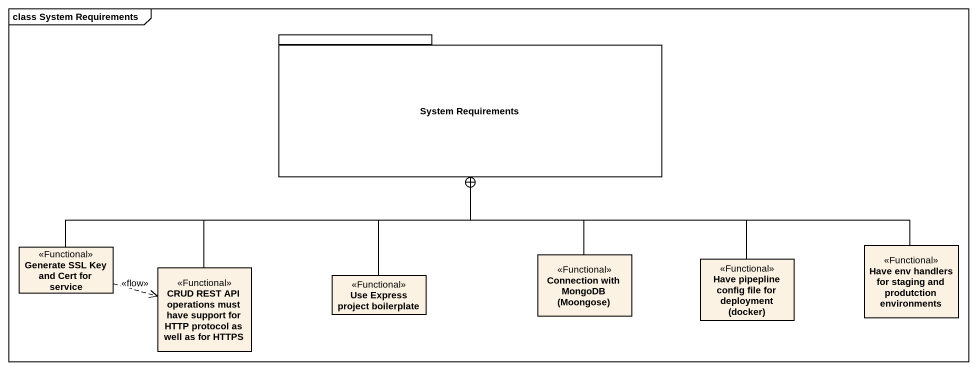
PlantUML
@startuml
mainframe class System Requirements
hide circle
hide empty members
package "System Requirements" as System_Requirements {
}
class "Generate SSL Key and Cert for service" as Generate_SSL_Key_and_Cert <<Functional>>
class "Have env handlers for staging and produtction environments" as Have_env_handlers_for <<Functional>>
class "CRUD REST API operations must have support for HTTP protocol as well as for HTTPS" as CRUD_REST_API_operations <<Functional>>
class "Use Express project boilerplate" as Use_Express_project <<Functional>>
class "Connection with MongoDB (Moongose)" as Connection_with_MongoDB <<Functional>>
class "Have pipepline config file for deployment (docker)" as Have_pipepline_config_file <<Functional>>
Generate_SSL_Key_and_Cert -right-+ System_Requirements
Generate_SSL_Key_and_Cert .right.> CRUD_REST_API_operations : <<flow>>
Have_env_handlers_for -left-+ System_Requirements
CRUD_REST_API_operations -up-+ System_Requirements
Use_Express_project -up-+ System_Requirements
Connection_with_MongoDB -up-+ System_Requirements
Have_pipepline_config_file -up-+ System_Requirements
@enduml
